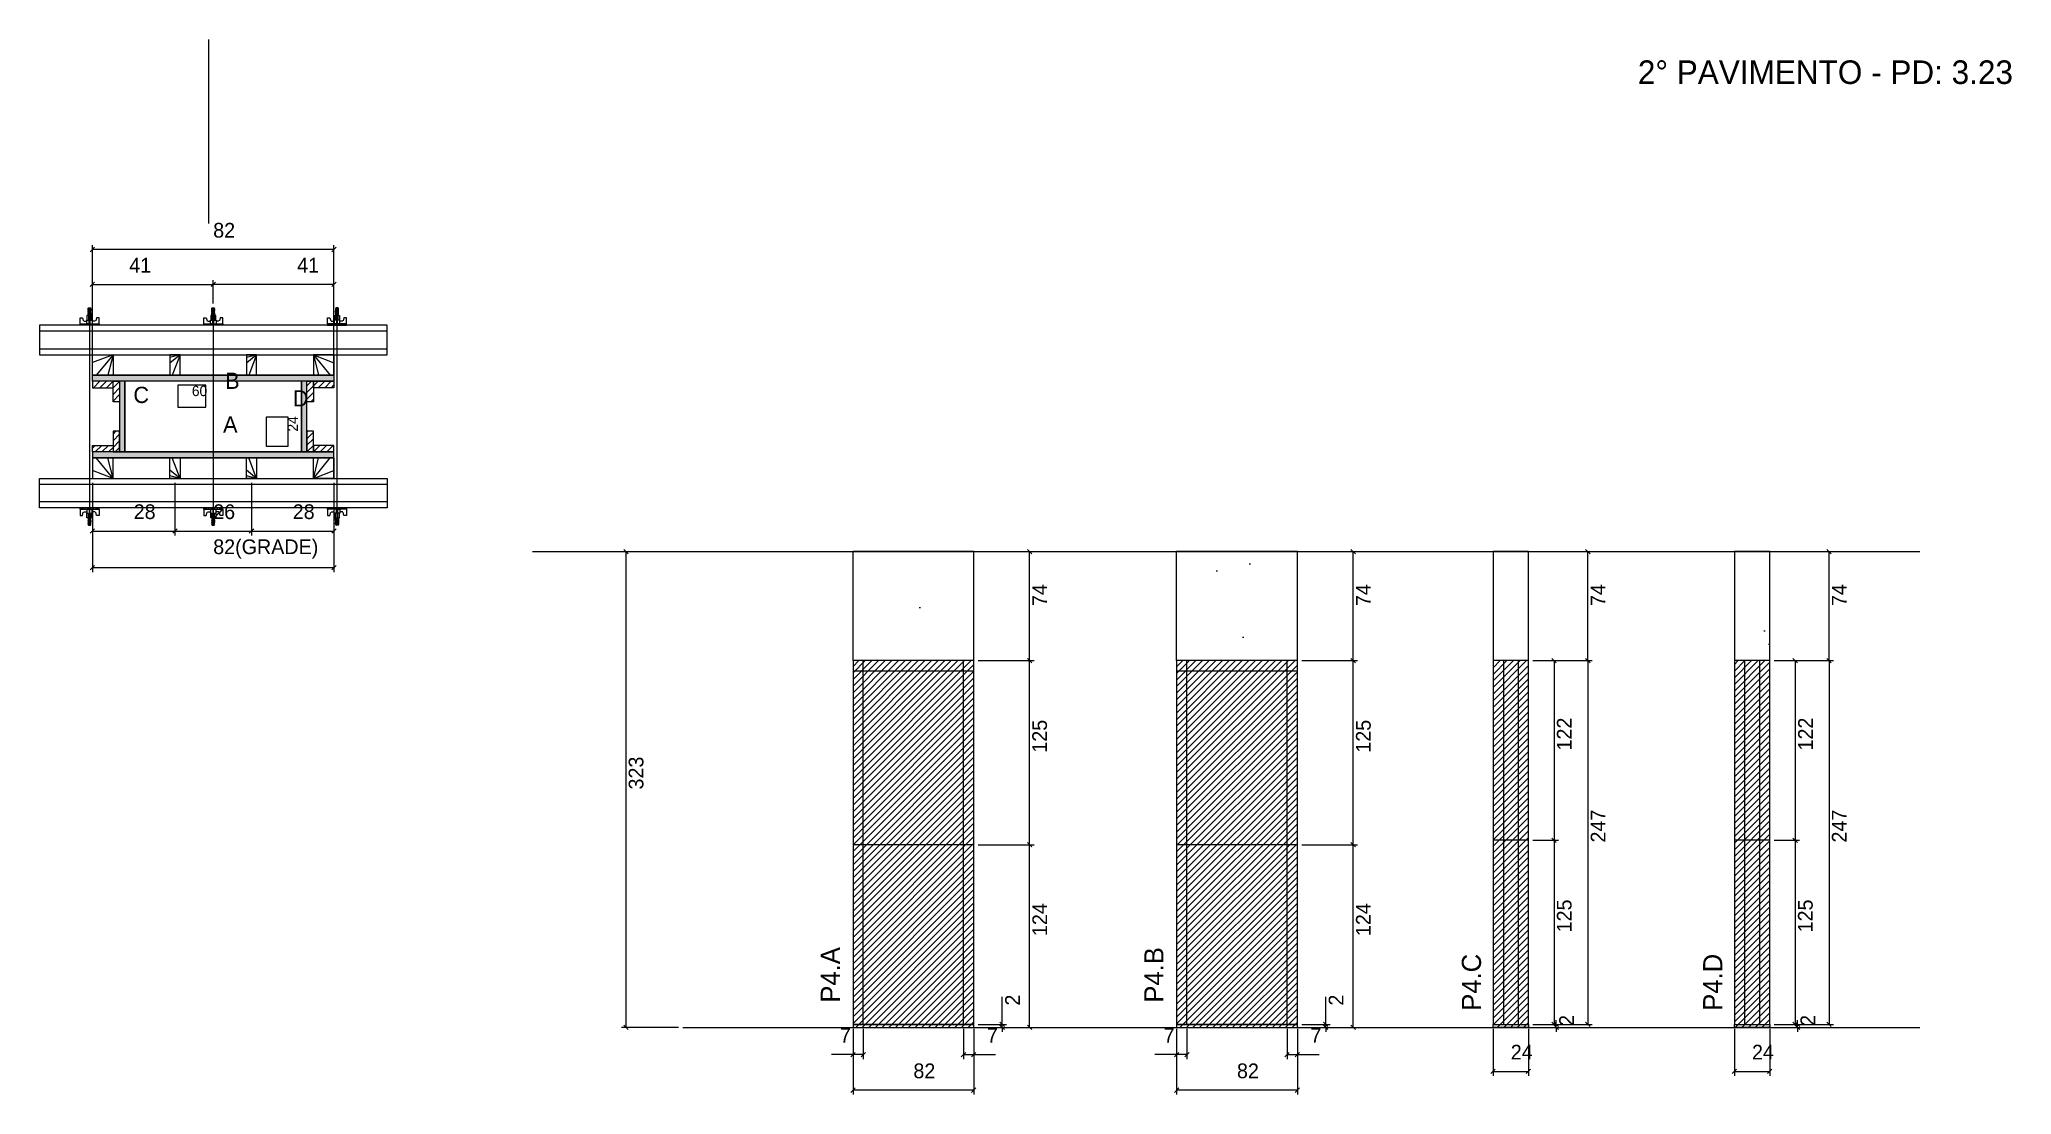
# Model space of a CAD drawing. Header units: metres. Extents: x 1940 to 3279, y 10787 to 11503.
import ezdxf

# ---------------------------------------------------------------- set-up
doc = ezdxf.new("R2010")
doc.units = ezdxf.units.M
for name, color, linetype in [('CHAPA', 7, 'Continuous'), ('COTA', 7, 'Continuous'), ('Hachura', 7, 'Continuous'), ('Madeira', 7, 'Continuous'), ('NIVEL 2° PAV.', 7, 'Continuous'), ('NOMENCLATURA', 7, 'Continuous'), ('Nível', 7, 'Continuous'), ('Painéis', 7, 'Continuous'), ('Perfil Metálico', 7, 'Continuous'), ('SARR_2.2x7', 7, 'Continuous'), ('SARRAFO', 7, 'Continuous'), ('Texto Seção', 7, 'Continuous'), ('TEXTO_GERAL', 7, 'Continuous')]:
    doc.layers.add(name, color=color, linetype=linetype)

msp = doc.modelspace()

# ---------------------------------------------------------------- hatches: boundary and pattern name
at = {"layer": 'COTA'}
h = msp.add_hatch(dxfattribs=at)
h.set_pattern_fill('AR-CONC')
h.paths.add_polyline_path([(2492.3, 11155.3), (2492.3, 11081.3), (2574.3, 11081.3), (2574.3, 11155.3), (2492.3, 11155.3)])
h = msp.add_hatch(dxfattribs=at)
h.set_pattern_fill('AR-CONC')
h.paths.add_polyline_path([(2712, 11155.3), (2712, 11081.3), (2794, 11081.3), (2794, 11155.3), (2712, 11155.3)])
h = msp.add_hatch(dxfattribs=at)
h.set_pattern_fill('AR-CONC')
h.paths.add_polyline_path([(2926.9, 11081.3), (2950.9, 11081.3), (2950.9, 11155.3), (2926.9, 11155.3), (2926.9, 11081.3)])
h = msp.add_hatch(dxfattribs=at)
h.set_pattern_fill('AR-CONC')
h.paths.add_polyline_path([(3090.7, 11081.3), (3114.7, 11081.3), (3114.7, 11155.3), (3090.7, 11155.3), (3090.7, 11081.3)])
at = {"layer": 'Hachura'}
h = msp.add_hatch(color=7, dxfattribs=at)
h.dxf.hatch_style = 1
h.paths.add_polyline_path([(1975.9, 11271), (1975.9, 11275), (2139.9, 11275), (2139.9, 11271), (1975.9, 11271)])
h = msp.add_hatch(color=7, dxfattribs=at)
h.dxf.hatch_style = 1
h.paths.add_polyline_path([(1975.9, 11271), (1975.9, 11275), (2139.9, 11275), (2139.9, 11271), (1975.9, 11271)])
h = msp.add_hatch(dxfattribs=at)
h.set_pattern_fill('ANSI31')
h.paths.add_polyline_path([(1989.9, 11271), (1989.9, 11266.6), (1975.9, 11266.6), (1975.9, 11271), (1989.9, 11271)])
h = msp.add_hatch(dxfattribs=at)
h.set_pattern_fill('ANSI31')
h.paths.add_polyline_path([(1994.3, 11271), (1989.9, 11271), (1989.9, 11257), (1994.3, 11257), (1994.3, 11271)])
h = msp.add_hatch(color=7, dxfattribs=at)
h.dxf.hatch_style = 1
h.paths.add_polyline_path([(1997.9, 11271), (1994.3, 11271), (1994.3, 11223), (1997.9, 11223), (1997.9, 11271)])
h = msp.add_hatch(color=7, dxfattribs=at)
h.dxf.hatch_style = 1
h.paths.add_polyline_path([(1997.9, 11271), (1994.3, 11271), (1994.3, 11223), (1997.9, 11223), (1997.9, 11271)])
h = msp.add_hatch(color=7, dxfattribs=at)
h.dxf.hatch_style = 1
h.paths.add_polyline_path([(2121.5, 11271), (2117.9, 11271), (2117.9, 11223), (2121.5, 11223), (2121.5, 11271)])
h = msp.add_hatch(color=7, dxfattribs=at)
h.dxf.hatch_style = 1
h.paths.add_polyline_path([(2121.5, 11271), (2117.9, 11271), (2117.9, 11223), (2121.5, 11223), (2121.5, 11271)])
h = msp.add_hatch(dxfattribs=at)
h.set_pattern_fill('ANSI31')
h.paths.add_polyline_path([(2125.9, 11271), (2121.5, 11271), (2121.5, 11257), (2125.9, 11257), (2125.9, 11271)])
h = msp.add_hatch(dxfattribs=at)
h.set_pattern_fill('ANSI31')
h.paths.add_polyline_path([(2125.9, 11271), (2125.9, 11266.6), (2139.9, 11266.6), (2139.9, 11271), (2125.9, 11271)])
h = msp.add_hatch(dxfattribs=at)
h.set_pattern_fill('ANSI31')
h.paths.add_polyline_path([(1994.3, 11223), (1989.9, 11223), (1989.9, 11237), (1994.3, 11237), (1994.3, 11223)])
h = msp.add_hatch(dxfattribs=at)
h.set_pattern_fill('ANSI31')
h.paths.add_polyline_path([(2125.9, 11223), (2121.5, 11223), (2121.5, 11237), (2125.9, 11237), (2125.9, 11223)])
h = msp.add_hatch(dxfattribs=at)
h.set_pattern_fill('ANSI31')
h.paths.add_polyline_path([(1989.9, 11223), (1989.9, 11227.4), (1975.9, 11227.4), (1975.9, 11223), (1989.9, 11223)])
h = msp.add_hatch(color=7, dxfattribs=at)
h.dxf.hatch_style = 1
h.paths.add_polyline_path([(1975.9, 11223), (1975.9, 11219), (2139.9, 11219), (2139.9, 11223), (1975.9, 11223)])
h = msp.add_hatch(color=7, dxfattribs=at)
h.dxf.hatch_style = 1
h.paths.add_polyline_path([(1975.9, 11223), (1975.9, 11219), (2139.9, 11219), (2139.9, 11223), (1975.9, 11223)])
h = msp.add_hatch(dxfattribs=at)
h.set_pattern_fill('ANSI31')
h.paths.add_polyline_path([(2125.9, 11223), (2125.9, 11227.4), (2139.9, 11227.4), (2139.9, 11223), (2125.9, 11223)])
h = msp.add_hatch(dxfattribs=at)
h.set_pattern_fill('ANSI31')
h.paths.add_polyline_path([(2574.3, 10832.3), (2574.3, 11081.3), (2492.3, 11081.3), (2492.3, 10832.3), (2574.3, 10832.3)])
h = msp.add_hatch(dxfattribs=at)
h.set_pattern_fill('ANSI31')
h.paths.add_polyline_path([(2794, 10832.3), (2794, 11081.3), (2712, 11081.3), (2712, 10832.3), (2794, 10832.3)])
h = msp.add_hatch(dxfattribs=at)
h.set_pattern_fill('ANSI31')
h.paths.add_polyline_path([(2950.9, 10832.3), (2950.9, 11081.3), (2926.9, 11081.3), (2926.9, 10832.3), (2950.9, 10832.3)])
h = msp.add_hatch(dxfattribs=at)
h.set_pattern_fill('ANSI31')
h.paths.add_polyline_path([(3114.7, 10832.3), (3114.7, 11081.3), (3090.7, 11081.3), (3090.7, 10832.3), (3114.7, 10832.3)])

# ---------------------------------------------------------------- linework, layer by layer
at = {"layer": 'CHAPA', "color": 1, "lineweight": 25}
for points in [[(1975.9, 11271), (1975.9, 11275), (2139.9, 11275), (2139.9, 11271)], [(1975.9, 11271), (1975.9, 11275), (2139.9, 11275), (2139.9, 11271)], [(1997.9, 11271), (1994.3, 11271), (1994.3, 11223), (1997.9, 11223)], [(1997.9, 11271), (1994.3, 11271), (1994.3, 11223), (1997.9, 11223)], [(2121.5, 11271), (2117.9, 11271), (2117.9, 11223), (2121.5, 11223)], [(2121.5, 11271), (2117.9, 11271), (2117.9, 11223), (2121.5, 11223)], [(1975.9, 11223), (1975.9, 11219), (2139.9, 11219), (2139.9, 11223)], [(1975.9, 11223), (1975.9, 11219), (2139.9, 11219), (2139.9, 11223)]]:
    msp.add_lwpolyline(points, close=True, dxfattribs=at)
at = {"layer": 'COTA', "color": 0, "lineweight": 25}
for p, q in [((1977.4, 11361.9), (1974.4, 11358.9)), ((2138.4, 11358.9), (2141.4, 11361.9)), ((1977.4, 11338.2), (1974.4, 11335.2)), ((2059.4, 11338.2), (2056.4, 11335.2)), ((2056.4, 11335.2), (2059.4, 11338.2)), ((2138.4, 11335.2), (2141.4, 11338.2)), ((1977.4, 11170.8), (1974.4, 11167.8)), ((2030.4, 11167.8), (2033.4, 11170.8)), ((2033.4, 11170.8), (2030.4, 11167.8)), ((2082.4, 11167.8), (2085.4, 11170.8)), ((2085.4, 11170.8), (2082.4, 11167.8)), ((2138.4, 11167.8), (2141.4, 11170.8)), ((2613.7, 11153.8), (2610.7, 11156.8)), ((2833.4, 11153.8), (2830.4, 11156.8)), ((2992.7, 11153.8), (2989.7, 11156.8)), ((3156.5, 11153.8), (3153.5, 11156.8)), ((1977.4, 11145.9), (1974.4, 11142.9)), ((2138.4, 11142.9), (2141.4, 11145.9)), ((2613.7, 11079.8), (2610.7, 11082.8)), ((2610.7, 11082.8), (2613.7, 11079.8)), ((2833.4, 11079.8), (2830.4, 11082.8)), ((2830.4, 11082.8), (2833.4, 11079.8)), ((2969.8, 11079.8), (2966.8, 11082.8)), ((2989.7, 11082.8), (2992.7, 11079.8)), ((2992.7, 11079.8), (2989.7, 11082.8)), ((3133.5, 11079.8), (3130.5, 11082.8)), ((3153.5, 11082.8), (3156.5, 11079.8)), ((3156.5, 11079.8), (3153.5, 11082.8)), ((2610.7, 10957.8), (2613.7, 10954.8)), ((2613.7, 10954.8), (2610.7, 10957.8)), ((2830.4, 10957.8), (2833.4, 10954.8)), ((2833.4, 10954.8), (2830.4, 10957.8)), ((2966.8, 10960.8), (2969.8, 10957.8)), ((2969.8, 10957.8), (2966.8, 10960.8)), ((3130.5, 10960.8), (3133.5, 10957.8)), ((3133.5, 10957.8), (3130.5, 10960.8)), ((2592.1, 10835.8), (2595.1, 10832.8)), ((2595.1, 10830.8), (2592.1, 10833.8)), ((2610.7, 10833.8), (2613.7, 10830.8)), ((2811.8, 10835.8), (2814.8, 10832.8)), ((2814.8, 10830.8), (2811.8, 10833.8)), ((2830.4, 10833.8), (2833.4, 10830.8)), ((2966.8, 10835.8), (2969.8, 10832.8)), ((2968.3, 10835.8), (2971.3, 10832.8)), ((2971.3, 10830.8), (2968.3, 10833.8)), ((2989.7, 10835.8), (2992.7, 10832.8)), ((3130.5, 10835.8), (3133.5, 10832.8)), ((3132.1, 10835.8), (3135.1, 10832.8)), ((3135.1, 10830.8), (3132.1, 10833.8)), ((3153.5, 10835.8), (3156.5, 10832.8)), ((2493.8, 10815.3), (2490.8, 10812.3)), ((2497.8, 10812.3), (2500.8, 10815.3)), ((2568.8, 10815.3), (2565.8, 10812.3)), ((2572.8, 10812.3), (2575.8, 10815.3)), ((2713.5, 10815.3), (2710.5, 10812.3)), ((2717.5, 10812.3), (2720.5, 10815.3)), ((2788.5, 10815.3), (2785.5, 10812.3)), ((2792.5, 10812.3), (2795.5, 10815.3)), ((2928.4, 10803.9), (2925.4, 10800.9)), ((2949.4, 10800.9), (2952.4, 10803.9)), ((3092.2, 10803.9), (3089.2, 10800.9)), ((3113.2, 10800.9), (3116.2, 10803.9)), ((2493.8, 10791.2), (2490.8, 10788.2)), ((2572.8, 10788.2), (2575.8, 10791.2)), ((2713.5, 10791.2), (2710.5, 10788.2)), ((2792.5, 10788.2), (2795.5, 10791.2))]:
    msp.add_line(p, q, dxfattribs=at)
at = {"layer": 'COTA', "color": 241, "lineweight": 25}
for p, q in [((1975.9, 11278), (1975.9, 11363.4)), ((2139.9, 11360.4), (1975.9, 11360.4)), ((2139.9, 11278), (2139.9, 11363.4)), ((1975.9, 11312), (1975.9, 11339.7)), ((1975.9, 11336.7), (2057.9, 11336.7)), ((2057.9, 11323.8), (2057.9, 11339.7)), ((2057.9, 11323.8), (2057.9, 11339.7)), ((2139.9, 11336.7), (2057.9, 11336.7)), ((2139.9, 11312), (2139.9, 11339.7)), ((1975.9, 11202), (1975.9, 11141.4)), ((1975.9, 11202), (1975.9, 11166.3)), ((2031.9, 11202), (2031.9, 11166.3)), ((2031.9, 11202), (2031.9, 11166.3)), ((2083.9, 11202), (2083.9, 11166.3)), ((2083.9, 11202), (2083.9, 11166.3)), ((2139.9, 11202), (2139.9, 11141.4)), ((2139.9, 11202), (2139.9, 11166.3)), ((1975.9, 11169.3), (2031.9, 11169.3)), ((2031.9, 11169.3), (2083.9, 11169.3)), ((2083.9, 11169.3), (2139.9, 11169.3)), ((2574.3, 11155.3), (2492.3, 11155.3)), ((2492.3, 11081.3), (2492.3, 11155.3)), ((2574.3, 11081.3), (2574.3, 11155.3)), ((2794, 11155.3), (2712, 11155.3)), ((2712, 11081.3), (2712, 11155.3)), ((2794, 11081.3), (2794, 11155.3)), ((2139.9, 11144.4), (1975.9, 11144.4))]:
    msp.add_line(p, q, dxfattribs=at)
at = {"layer": 'COTA', "color": 180, "lineweight": 25}
for p, q in [((2052.9, 11268.4), (2033.9, 11268.4)), ((2033.9, 11268.4), (2033.9, 11253.4)), ((2052.9, 11253.4), (2052.9, 11268.4)), ((2033.9, 11253.4), (2052.9, 11253.4)), ((2108.9, 11246.7), (2093.9, 11246.7)), ((2093.9, 11246.7), (2093.9, 11227)), ((2108.9, 11227), (2108.9, 11246.7)), ((2093.9, 11227), (2108.9, 11227))]:
    msp.add_line(p, q, dxfattribs=at)
at = {"layer": 'COTA', "color": 4, "lineweight": 25}
for p, q in [((2577.3, 11155.3), (2615.2, 11155.3)), ((2612.2, 11081.3), (2612.2, 11155.3)), ((2797, 11155.3), (2834.9, 11155.3)), ((2831.9, 11081.3), (2831.9, 11155.3)), ((2953.9, 11155.3), (2994.2, 11155.3)), ((2991.2, 11081.3), (2991.2, 11155.3)), ((3117.7, 11155.3), (3158, 11155.3)), ((3155, 11081.3), (3155, 11155.3)), ((2577.3, 11081.3), (2615.2, 11081.3)), ((2577.3, 11081.3), (2615.2, 11081.3)), ((2612.2, 10956.3), (2612.2, 11081.3)), ((2797, 11081.3), (2834.9, 11081.3)), ((2797, 11081.3), (2834.9, 11081.3)), ((2831.9, 10956.3), (2831.9, 11081.3)), ((2953.9, 11081.3), (2994.2, 11081.3)), ((2953.9, 11081.3), (2994.2, 11081.3)), ((2953.9, 11081.3), (2971.3, 11081.3)), ((2968.3, 11081.3), (2968.3, 10959.3)), ((2991.2, 11081.3), (2991.2, 10834.3)), ((3117.7, 11081.3), (3158, 11081.3)), ((3117.7, 11081.3), (3158, 11081.3)), ((3117.7, 11081.3), (3135, 11081.3)), ((3132, 11081.3), (3132, 10959.3)), ((3155, 11081.3), (3155, 10834.3)), ((2577.3, 10956.3), (2615.2, 10956.3)), ((2577.3, 10956.3), (2615.2, 10956.3)), ((2612.2, 10832.3), (2612.2, 10956.3)), ((2797, 10956.3), (2834.9, 10956.3)), ((2797, 10956.3), (2834.9, 10956.3)), ((2831.9, 10832.3), (2831.9, 10956.3)), ((2953.9, 10959.3), (2971.3, 10959.3)), ((2953.9, 10959.3), (2971.3, 10959.3)), ((2968.3, 10959.3), (2968.3, 10834.3)), ((3117.7, 10959.3), (3135, 10959.3)), ((3117.7, 10959.3), (3135, 10959.3)), ((3132, 10959.3), (3132, 10834.3)), ((2593.6, 10834.3), (2593.6, 10853.1)), ((2813.3, 10834.3), (2813.3, 10853.1)), ((2577.3, 10834.3), (2596.6, 10834.3)), ((2593.6, 10832.3), (2593.6, 10834.3)), ((2797, 10834.3), (2816.3, 10834.3)), ((2813.3, 10832.3), (2813.3, 10834.3)), ((2953.9, 10834.3), (2972.8, 10834.3)), ((2953.9, 10834.3), (2994.2, 10834.3)), ((2953.9, 10834.3), (2971.3, 10834.3)), ((2969.8, 10834.3), (2969.8, 10837.3)), ((2969.8, 10832.3), (2969.8, 10834.3)), ((3117.7, 10834.3), (3136.6, 10834.3)), ((3117.7, 10834.3), (3158, 10834.3)), ((3117.7, 10834.3), (3135, 10834.3)), ((3133.6, 10834.3), (3133.6, 10837.3)), ((3133.6, 10832.3), (3133.6, 10834.3)), ((2492.3, 10831.3), (2492.3, 10786.7)), ((2492.3, 10829.3), (2492.3, 10810.8)), ((2499.3, 10831.3), (2499.3, 10810.8)), ((2567.3, 10831.3), (2567.3, 10810.8)), ((2574.3, 10831.3), (2574.3, 10786.7)), ((2574.3, 10829.3), (2574.3, 10810.8)), ((2577.3, 10832.3), (2596.6, 10832.3)), ((2577.3, 10832.3), (2615.2, 10832.3)), ((2593.6, 10832.3), (2593.6, 10829.3)), ((2712, 10831.3), (2712, 10786.7)), ((2712, 10829.3), (2712, 10810.8)), ((2719, 10831.3), (2719, 10810.8)), ((2787, 10831.3), (2787, 10810.8)), ((2794, 10831.3), (2794, 10786.7)), ((2794, 10829.3), (2794, 10810.8)), ((2797, 10832.3), (2816.3, 10832.3)), ((2797, 10832.3), (2834.9, 10832.3)), ((2813.3, 10832.3), (2813.3, 10829.3)), ((2926.9, 10831.3), (2926.9, 10799.4)), ((2950.9, 10831.3), (2950.9, 10799.4)), ((2953.9, 10832.3), (2972.8, 10832.3)), ((2969.8, 10832.3), (2969.8, 10829.3)), ((3090.7, 10831.3), (3090.7, 10799.4)), ((3114.7, 10831.3), (3114.7, 10799.4)), ((3117.7, 10832.3), (3136.6, 10832.3)), ((3133.6, 10832.3), (3133.6, 10829.3)), ((2492.3, 10813.8), (2477.6, 10813.8)), ((2499.3, 10813.8), (2492.3, 10813.8)), ((2567.3, 10813.8), (2574.3, 10813.8)), ((2574.3, 10813.8), (2589, 10813.8)), ((2712, 10813.8), (2697.3, 10813.8)), ((2719, 10813.8), (2712, 10813.8)), ((2787, 10813.8), (2794, 10813.8)), ((2794, 10813.8), (2808.8, 10813.8)), ((2926.9, 10802.4), (2950.9, 10802.4)), ((3090.7, 10802.4), (3114.7, 10802.4)), ((2574.3, 10789.7), (2492.3, 10789.7)), ((2794, 10789.7), (2712, 10789.7))]:
    msp.add_line(p, q, dxfattribs=at)
at = {"layer": 'COTA', "color": 241, "lineweight": 25}
for points in [[(2950.9, 11081.3), (2950.9, 11155.3), (2926.9, 11155.3), (2926.9, 11081.3)], [(3114.7, 11081.3), (3114.7, 11155.3), (3090.7, 11155.3), (3090.7, 11081.3)]]:
    msp.add_lwpolyline(points, dxfattribs=at)
at = {"layer": 'Hachura', "color": 0, "lineweight": 9}
for p, q in [((1975.6, 11315.7), (1972.2, 11315.7)), ((1972.2, 11315.7), (1972.2, 11312.5)), ((1975.6, 11315.6), (1972.2, 11315.6)), ((1972.8, 11320), (1975, 11319)), ((1974.9, 11318.7), (1972.8, 11319.8)), ((1972.8, 11318.9), (1975, 11317.8)), ((1974.9, 11317.6), (1972.8, 11318.6)), ((1972.8, 11317.7), (1975, 11316.6)), ((1974.9, 11316.4), (1972.8, 11317.5)), ((1974, 11315.7), (1972.8, 11316.3)), ((1972.9, 11320.5), (1973.2, 11320.8)), ((1972.9, 11320.1), (1972.9, 11320.5)), ((1974.8, 11320.5), (1972.9, 11320.5)), ((1972.9, 11320.1), (1974.8, 11319.2)), ((1972.9, 11320.1), (1974.8, 11319.2)), ((1972.9, 11319), (1972.9, 11319.6)), ((1974.8, 11318.6), (1972.9, 11319.6)), ((1972.9, 11319), (1974.8, 11318)), ((1972.9, 11317.8), (1972.9, 11318.5)), ((1974.8, 11317.5), (1972.9, 11318.5)), ((1972.9, 11318.2), (1972.9, 11318.5)), ((1972.9, 11317.8), (1974.8, 11316.8)), ((1972.9, 11316.6), (1972.9, 11317.3)), ((1974.8, 11316.3), (1972.9, 11317.3)), ((1972.9, 11316.6), (1974.8, 11315.7)), ((1973.8, 11315.7), (1972.9, 11316.1)), ((1972.9, 11315.7), (1972.9, 11316.1)), ((1973.2, 11320.8), (1974.5, 11320.8)), ((1973.3, 11315.7), (1973.3, 11312.5)), ((1974.8, 11319.8), (1973.5, 11320.5)), ((1974.9, 11319.9), (1973.8, 11320.5)), ((1974.3, 11320.5), (1975, 11320.1)), ((1974.8, 11320.5), (1974.5, 11320.8)), ((1974.6, 11320.5), (1974.8, 11320.3)), ((1974.8, 11319.8), (1974.8, 11319.2)), ((1974.8, 11318), (1974.8, 11318.6)), ((1974.8, 11317.3), (1974.8, 11317.5)), ((1974.8, 11317.3), (1974.8, 11316.8)), ((1974.8, 11316.3), (1974.8, 11315.7)), ((1974.8, 11315.7), (1974.8, 11312.5)), ((1975.6, 11312.5), (1975.6, 11315.7)), ((2059.6, 11315.7), (2056.2, 11315.7)), ((2056.2, 11315.7), (2056.2, 11312.5)), ((2059.6, 11315.6), (2056.2, 11315.6)), ((2056.8, 11320), (2059, 11319)), ((2058.9, 11318.7), (2056.8, 11319.8)), ((2056.8, 11318.9), (2059, 11317.8)), ((2058.9, 11317.6), (2056.8, 11318.6)), ((2056.8, 11317.7), (2059, 11316.6)), ((2058.9, 11316.4), (2056.8, 11317.5)), ((2058, 11315.7), (2056.8, 11316.3)), ((2056.9, 11320.5), (2057.2, 11320.8)), ((2056.9, 11320.1), (2056.9, 11320.5)), ((2058.8, 11320.5), (2056.9, 11320.5)), ((2056.9, 11320.1), (2058.8, 11319.2)), ((2056.9, 11320.1), (2058.8, 11319.2)), ((2056.9, 11319), (2056.9, 11319.6)), ((2058.8, 11318.6), (2056.9, 11319.6)), ((2056.9, 11319), (2058.8, 11318)), ((2056.9, 11317.8), (2056.9, 11318.5)), ((2058.8, 11317.5), (2056.9, 11318.5)), ((2056.9, 11318.2), (2056.9, 11318.5)), ((2056.9, 11317.8), (2058.8, 11316.8)), ((2056.9, 11316.6), (2056.9, 11317.3)), ((2058.8, 11316.3), (2056.9, 11317.3)), ((2056.9, 11316.6), (2058.8, 11315.7)), ((2057.8, 11315.7), (2056.9, 11316.1)), ((2056.9, 11315.7), (2056.9, 11316.1)), ((2057.2, 11320.8), (2058.5, 11320.8)), ((2057.3, 11315.7), (2057.3, 11312.5)), ((2058.8, 11319.8), (2057.5, 11320.5)), ((2058.9, 11319.9), (2057.8, 11320.5)), ((2058.3, 11320.5), (2059, 11320.1)), ((2058.8, 11320.5), (2058.5, 11320.8)), ((2058.6, 11320.5), (2058.8, 11320.3)), ((2058.8, 11319.8), (2058.8, 11319.2)), ((2058.8, 11318), (2058.8, 11318.6)), ((2058.8, 11317.3), (2058.8, 11317.5)), ((2058.8, 11317.3), (2058.8, 11316.8)), ((2058.8, 11316.3), (2058.8, 11315.7)), ((2058.8, 11315.7), (2058.8, 11312.5)), ((2059.6, 11312.5), (2059.6, 11315.7)), ((2140.2, 11315.7), (2143.6, 11315.7)), ((2140.2, 11312.5), (2140.2, 11315.7)), ((2140.2, 11315.6), (2143.6, 11315.6)), ((2141.5, 11320.5), (2140.9, 11320.1)), ((2140.9, 11319.9), (2142, 11320.5)), ((2143, 11320), (2140.9, 11319)), ((2140.9, 11318.7), (2143.1, 11319.8)), ((2143, 11318.9), (2140.9, 11317.8)), ((2140.9, 11317.6), (2143.1, 11318.6)), ((2143, 11317.7), (2140.9, 11316.6)), ((2140.9, 11316.4), (2143.1, 11317.5)), ((2141, 11320.5), (2141.3, 11320.8)), ((2141.3, 11320.5), (2141, 11320.3)), ((2141, 11319.8), (2142.3, 11320.5)), ((2141, 11320.5), (2143, 11320.5)), ((2143, 11320.1), (2141, 11319.2)), ((2143, 11320.1), (2141, 11319.2)), ((2141, 11319.8), (2141, 11319.2)), ((2141, 11318.6), (2143, 11319.6)), ((2143, 11319), (2141, 11318)), ((2141, 11318), (2141, 11318.6)), ((2141, 11317.5), (2143, 11318.5)), ((2143, 11317.8), (2141, 11316.8)), ((2141, 11317.3), (2141, 11317.5)), ((2141, 11317.3), (2141, 11316.8)), ((2141, 11316.3), (2143, 11317.3)), ((2143, 11316.6), (2141, 11315.7)), ((2141, 11316.3), (2141, 11315.7)), ((2141, 11315.7), (2141, 11312.5)), ((2142.6, 11320.8), (2141.3, 11320.8)), ((2141.8, 11315.7), (2143.1, 11316.3)), ((2142, 11315.7), (2143, 11316.1)), ((2143, 11320.5), (2142.6, 11320.8)), ((2142.6, 11315.7), (2142.6, 11312.5)), ((2143, 11320.1), (2143, 11320.5)), ((2143, 11319), (2143, 11319.6)), ((2143, 11317.8), (2143, 11318.5)), ((2143, 11318.2), (2143, 11318.5)), ((2143, 11316.6), (2143, 11317.3)), ((2143, 11315.7), (2143, 11316.1)), ((2143.6, 11315.7), (2143.6, 11312.5)), ((1967.5, 11309), (1967.5, 11314.1)), ((1967.5, 11314.1), (1969.1, 11314.1)), ((1967.5, 11309.9), (1980.4, 11309.9)), ((1967.5, 11309.9), (1972.6, 11309.9)), ((1980.4, 11309), (1967.5, 11309)), ((1967.6, 11309.9), (1967.6, 11309)), ((1967.8, 11309.9), (1967.8, 11309)), ((1968.2, 11309.9), (1968.2, 11309)), ((1968.6, 11309.9), (1968.6, 11309)), ((1969.1, 11314.1), (1969.7, 11311.9)), ((1969.5, 11309.9), (1969.5, 11309)), ((1970, 11311.7), (1972, 11311.7)), ((1970.9, 11309.9), (1970.9, 11309)), ((1979.4, 11309), (1971.6, 11309)), ((1972, 11312.5), (1975.8, 11312.5)), ((1972, 11309.9), (1972, 11312.5)), ((1973.9, 11309.9), (1972, 11309.9)), ((1972.6, 11309.9), (1973.3, 11309.9)), ((1973, 11309.6), (1973, 11309.8)), ((1973, 11309.1), (1973, 11309.6)), ((1973.6, 11309.9), (1973.6, 11311.9)), ((1973.9, 11309.9), (1973.9, 11309)), ((1974.1, 11311.9), (1974.1, 11309.9)), ((1974.9, 11309.8), (1974.9, 11309.3)), ((1975.8, 11312.5), (1975.6, 11312.5)), ((1975.8, 11312.5), (1975.6, 11312.5)), ((1975.8, 11312.5), (1975.8, 11309.9)), ((1977.8, 11311.7), (1975.8, 11311.7)), ((1976.9, 11309.9), (1976.9, 11309)), ((1978.7, 11314.1), (1978.1, 11311.9)), ((1978.4, 11309.9), (1978.4, 11309)), ((1980.4, 11314.1), (1978.7, 11314.1)), ((1979.2, 11309.9), (1979.2, 11309)), ((1979.7, 11309.9), (1979.7, 11309)), ((1980, 11309.9), (1980, 11309)), ((1980.2, 11309.9), (1980.2, 11309)), ((1980.4, 11309.9), (1980.4, 11314.1)), ((1980.4, 11309.9), (1980.4, 11309)), ((2051.5, 11309), (2051.5, 11314.1)), ((2051.5, 11314.1), (2053.1, 11314.1)), ((2051.5, 11309.9), (2064.4, 11309.9)), ((2051.5, 11309.9), (2056.6, 11309.9)), ((2064.4, 11309), (2051.5, 11309)), ((2051.6, 11309.9), (2051.6, 11309)), ((2051.8, 11309.9), (2051.8, 11309)), ((2052.2, 11309.9), (2052.2, 11309)), ((2052.6, 11309.9), (2052.6, 11309)), ((2053.1, 11314.1), (2053.7, 11311.9)), ((2053.5, 11309.9), (2053.5, 11309)), ((2054, 11311.7), (2056, 11311.7)), ((2054.9, 11309.9), (2054.9, 11309)), ((2063.4, 11309), (2055.6, 11309)), ((2056, 11312.5), (2059.8, 11312.5)), ((2056, 11309.9), (2056, 11312.5)), ((2057.9, 11309.9), (2056, 11309.9)), ((2056.6, 11309.9), (2057.3, 11309.9)), ((2057, 11309.6), (2057, 11309.8)), ((2057, 11309.1), (2057, 11309.6)), ((2057.6, 11309.9), (2057.6, 11311.9)), ((2057.9, 11309.9), (2057.9, 11309)), ((2058.1, 11311.9), (2058.1, 11309.9)), ((2058.9, 11309.8), (2058.9, 11309.3)), ((2059.8, 11312.5), (2059.6, 11312.5)), ((2059.8, 11312.5), (2059.6, 11312.5)), ((2059.8, 11312.5), (2059.8, 11309.9)), ((2061.8, 11311.7), (2059.8, 11311.7)), ((2060.9, 11309.9), (2060.9, 11309)), ((2062.7, 11314.1), (2062.1, 11311.9)), ((2062.4, 11309.9), (2062.4, 11309)), ((2064.4, 11314.1), (2062.7, 11314.1)), ((2063.2, 11309.9), (2063.2, 11309)), ((2063.7, 11309.9), (2063.7, 11309)), ((2064, 11309.9), (2064, 11309)), ((2064.2, 11309.9), (2064.2, 11309)), ((2064.4, 11309.9), (2064.4, 11314.1)), ((2064.4, 11309.9), (2064.4, 11309)), ((2135.5, 11309.9), (2135.5, 11314.1)), ((2135.5, 11314.1), (2137.1, 11314.1)), ((2148.4, 11309.9), (2135.5, 11309.9)), ((2135.5, 11309.9), (2135.5, 11309)), ((2135.5, 11309), (2148.4, 11309)), ((2135.6, 11309.9), (2135.6, 11309)), ((2135.8, 11309.9), (2135.8, 11309)), ((2136.2, 11309.9), (2136.2, 11309)), ((2136.4, 11309), (2144.2, 11309)), ((2136.6, 11309.9), (2136.6, 11309)), ((2137.1, 11314.1), (2137.7, 11311.9)), ((2137.5, 11309.9), (2137.5, 11309)), ((2138, 11311.7), (2140, 11311.7)), ((2138.9, 11309.9), (2138.9, 11309)), ((2143.9, 11312.5), (2140, 11312.5)), ((2140, 11312.5), (2140, 11309.9)), ((2140, 11312.5), (2140.2, 11312.5)), ((2140, 11312.5), (2140.2, 11312.5)), ((2140.9, 11309.8), (2140.9, 11309.3)), ((2141.7, 11311.9), (2141.7, 11309.9)), ((2141.9, 11309.9), (2143.9, 11309.9)), ((2141.9, 11309.9), (2141.9, 11309)), ((2142.2, 11309.9), (2142.2, 11311.9)), ((2143.2, 11309.9), (2142.6, 11309.9)), ((2142.9, 11309.6), (2142.9, 11309.8)), ((2142.9, 11309.1), (2142.9, 11309.6)), ((2148.4, 11309.9), (2143.2, 11309.9)), ((2143.9, 11309.9), (2143.9, 11312.5)), ((2145.8, 11311.7), (2143.9, 11311.7)), ((2145, 11309.9), (2145, 11309)), ((2146.7, 11314.1), (2146.1, 11311.9)), ((2146.4, 11309.9), (2146.4, 11309)), ((2148.4, 11314.1), (2146.7, 11314.1)), ((2147.2, 11309.9), (2147.2, 11309)), ((2147.7, 11309.9), (2147.7, 11309)), ((2148, 11309.9), (2148, 11309)), ((2148.2, 11309.9), (2148.2, 11309)), ((2148.4, 11309), (2148.4, 11314.1)), ((1980.4, 11185), (1967.5, 11185)), ((1967.5, 11185), (1967.5, 11179.8)), ((1967.5, 11184.1), (1980.4, 11184.1)), ((1967.5, 11184.1), (1972.6, 11184.1)), ((1967.6, 11184.1), (1967.6, 11185)), ((1967.8, 11184.1), (1967.8, 11185)), ((1968.2, 11184.1), (1968.2, 11185)), ((1968.6, 11184.1), (1968.6, 11185)), ((1969.1, 11179.8), (1969.7, 11182)), ((1969.5, 11184.1), (1969.5, 11185)), ((1970, 11182.3), (1972, 11182.3)), ((1970.9, 11184.1), (1970.9, 11185)), ((1979.4, 11185), (1971.6, 11185)), ((1973.9, 11184.1), (1972, 11184.1)), ((1972, 11184.1), (1972, 11181.5)), ((1972, 11181.5), (1975.8, 11181.5)), ((1972.2, 11178.3), (1972.2, 11181.5)), ((1972.6, 11184.1), (1973.3, 11184.1)), ((1973, 11184.8), (1973, 11184.4)), ((1973, 11184.4), (1973, 11184.2)), ((1973.3, 11178.3), (1973.3, 11181.5)), ((1973.6, 11184.1), (1973.6, 11182.1)), ((1973.9, 11184.1), (1973.9, 11185)), ((1974.1, 11182.1), (1974.1, 11184.1)), ((1974.8, 11178.3), (1974.8, 11181.5)), ((1974.9, 11184.2), (1974.9, 11184.6)), ((1975.6, 11181.5), (1975.6, 11178.3)), ((1975.8, 11181.5), (1975.6, 11181.5)), ((1975.8, 11181.5), (1975.6, 11181.5)), ((1977.8, 11182.3), (1975.8, 11182.3)), ((1975.8, 11181.5), (1975.8, 11184.1)), ((1976.9, 11184.1), (1976.9, 11185)), ((1978.7, 11179.8), (1978.1, 11182)), ((1978.4, 11184.1), (1978.4, 11185)), ((1979.2, 11184.1), (1979.2, 11185)), ((1979.7, 11184.1), (1979.7, 11185)), ((1980, 11184.1), (1980, 11185)), ((1980.2, 11184.1), (1980.2, 11185)), ((1980.4, 11184.1), (1980.4, 11185)), ((1980.4, 11184.1), (1980.4, 11179.8)), ((2064.4, 11185), (2051.5, 11185)), ((2051.5, 11185), (2051.5, 11179.8)), ((2051.5, 11184.1), (2064.4, 11184.1)), ((2051.5, 11184.1), (2056.6, 11184.1)), ((2051.6, 11184.1), (2051.6, 11185)), ((2051.8, 11184.1), (2051.8, 11185)), ((2052.2, 11184.1), (2052.2, 11185)), ((2052.6, 11184.1), (2052.6, 11185)), ((2053.1, 11179.8), (2053.7, 11182)), ((2053.5, 11184.1), (2053.5, 11185)), ((2054, 11182.3), (2056, 11182.3)), ((2054.9, 11184.1), (2054.9, 11185)), ((2063.4, 11185), (2055.6, 11185)), ((2057.9, 11184.1), (2056, 11184.1)), ((2056, 11184.1), (2056, 11181.5)), ((2056, 11181.5), (2059.8, 11181.5)), ((2056.2, 11178.3), (2056.2, 11181.5)), ((2056.6, 11184.1), (2057.3, 11184.1)), ((2057, 11184.8), (2057, 11184.4)), ((2057, 11184.4), (2057, 11184.2)), ((2057.3, 11178.3), (2057.3, 11181.5)), ((2057.6, 11184.1), (2057.6, 11182.1)), ((2057.9, 11184.1), (2057.9, 11185)), ((2058.1, 11182.1), (2058.1, 11184.1)), ((2058.8, 11178.3), (2058.8, 11181.5)), ((2058.9, 11184.2), (2058.9, 11184.6)), ((2059.6, 11181.5), (2059.6, 11178.3)), ((2059.8, 11181.5), (2059.6, 11181.5)), ((2059.8, 11181.5), (2059.6, 11181.5)), ((2061.8, 11182.3), (2059.8, 11182.3)), ((2059.8, 11181.5), (2059.8, 11184.1)), ((2060.9, 11184.1), (2060.9, 11185)), ((2062.7, 11179.8), (2062.1, 11182)), ((2062.4, 11184.1), (2062.4, 11185)), ((2063.2, 11184.1), (2063.2, 11185)), ((2063.7, 11184.1), (2063.7, 11185)), ((2064, 11184.1), (2064, 11185)), ((2064.2, 11184.1), (2064.2, 11185)), ((2064.4, 11184.1), (2064.4, 11185)), ((2064.4, 11184.1), (2064.4, 11179.8)), ((2135.5, 11185), (2148.4, 11185)), ((2135.5, 11184.1), (2135.5, 11185)), ((2148.4, 11184.1), (2135.5, 11184.1)), ((2135.5, 11184.1), (2135.5, 11179.8)), ((2135.6, 11184.1), (2135.6, 11185)), ((2135.8, 11184.1), (2135.8, 11185)), ((2136.2, 11184.1), (2136.2, 11185)), ((2136.4, 11185), (2144.2, 11185)), ((2136.6, 11184.1), (2136.6, 11185)), ((2137.1, 11179.8), (2137.7, 11182)), ((2137.5, 11184.1), (2137.5, 11185)), ((2138, 11182.3), (2140, 11182.3)), ((2138.9, 11184.1), (2138.9, 11185)), ((2140, 11181.5), (2140, 11184.1)), ((2143.9, 11181.5), (2140, 11181.5)), ((2140, 11181.5), (2140.2, 11181.5)), ((2140, 11181.5), (2140.2, 11181.5)), ((2140.2, 11181.5), (2140.2, 11178.3)), ((2140.9, 11184.2), (2140.9, 11184.6)), ((2141, 11178.3), (2141, 11181.5)), ((2141.7, 11182.1), (2141.7, 11184.1)), ((2141.9, 11184.1), (2141.9, 11185)), ((2141.9, 11184.1), (2143.9, 11184.1)), ((2142.2, 11184.1), (2142.2, 11182.1)), ((2143.2, 11184.1), (2142.6, 11184.1)), ((2142.6, 11178.3), (2142.6, 11181.5)), ((2142.9, 11184.8), (2142.9, 11184.4)), ((2142.9, 11184.4), (2142.9, 11184.2)), ((2148.4, 11184.1), (2143.2, 11184.1)), ((2143.6, 11178.3), (2143.6, 11181.5)), ((2143.9, 11184.1), (2143.9, 11181.5)), ((2145.8, 11182.3), (2143.9, 11182.3)), ((2145, 11184.1), (2145, 11185)), ((2146.7, 11179.8), (2146.1, 11182)), ((2146.4, 11184.1), (2146.4, 11185)), ((2147.2, 11184.1), (2147.2, 11185)), ((2147.7, 11184.1), (2147.7, 11185)), ((2148, 11184.1), (2148, 11185)), ((2148.2, 11184.1), (2148.2, 11185)), ((2148.4, 11185), (2148.4, 11179.8)), ((1967.5, 11179.8), (1969.1, 11179.8)), ((1975.6, 11178.3), (1972.2, 11178.3)), ((1975.6, 11178.3), (1972.2, 11178.3)), ((1974, 11178.3), (1972.8, 11177.6)), ((1974.9, 11177.5), (1972.8, 11176.5)), ((1972.8, 11176.2), (1975, 11177.3)), ((1974.9, 11176.4), (1972.8, 11175.3)), ((1972.8, 11175.1), (1975, 11176.2)), ((1974.9, 11175.2), (1972.8, 11174.2)), ((1972.8, 11173.9), (1975, 11175)), ((1972.9, 11177.3), (1974.8, 11178.3)), ((1973.8, 11178.3), (1972.9, 11177.8)), ((1972.9, 11178.3), (1972.9, 11177.8)), ((1974.8, 11177.6), (1972.9, 11176.7)), ((1972.9, 11177.3), (1972.9, 11176.7)), ((1972.9, 11176.1), (1974.8, 11177.1)), ((1974.8, 11176.5), (1972.9, 11175.5)), ((1972.9, 11176.1), (1972.9, 11175.5)), ((1972.9, 11175), (1974.8, 11175.9)), ((1972.9, 11175.7), (1972.9, 11175.5)), ((1974.8, 11175.3), (1972.9, 11174.3)), ((1972.9, 11175), (1972.9, 11174.3)), ((1972.9, 11173.8), (1974.8, 11174.8)), ((1972.9, 11173.8), (1974.8, 11174.8)), ((1972.9, 11173.8), (1972.9, 11173.5)), ((1972.9, 11173.5), (1973.2, 11173.2)), ((1974.8, 11173.5), (1972.9, 11173.5)), ((1973.2, 11173.2), (1974.5, 11173.2)), ((1974.8, 11174.1), (1973.5, 11173.5)), ((1974.9, 11174.1), (1973.8, 11173.5)), ((1974.3, 11173.5), (1975, 11173.8)), ((1974.8, 11173.5), (1974.5, 11173.2)), ((1974.6, 11173.5), (1974.8, 11173.6)), ((1974.8, 11177.6), (1974.8, 11178.3)), ((1974.8, 11176.7), (1974.8, 11177.1)), ((1974.8, 11176.7), (1974.8, 11176.5)), ((1974.8, 11175.9), (1974.8, 11175.3)), ((1974.8, 11174.1), (1974.8, 11174.8)), ((1980.4, 11179.8), (1978.7, 11179.8)), ((2051.5, 11179.8), (2053.1, 11179.8)), ((2059.6, 11178.3), (2056.2, 11178.3)), ((2059.6, 11178.3), (2056.2, 11178.3)), ((2058, 11178.3), (2056.8, 11177.6)), ((2058.9, 11177.5), (2056.8, 11176.5)), ((2056.8, 11176.2), (2059, 11177.3)), ((2058.9, 11176.4), (2056.8, 11175.3)), ((2056.8, 11175.1), (2059, 11176.2)), ((2058.9, 11175.2), (2056.8, 11174.2)), ((2056.8, 11173.9), (2059, 11175)), ((2056.9, 11177.3), (2058.8, 11178.3)), ((2057.8, 11178.3), (2056.9, 11177.8)), ((2056.9, 11178.3), (2056.9, 11177.8)), ((2058.8, 11177.6), (2056.9, 11176.7)), ((2056.9, 11177.3), (2056.9, 11176.7)), ((2056.9, 11176.1), (2058.8, 11177.1)), ((2058.8, 11176.5), (2056.9, 11175.5)), ((2056.9, 11176.1), (2056.9, 11175.5)), ((2056.9, 11175), (2058.8, 11175.9)), ((2056.9, 11175.7), (2056.9, 11175.5)), ((2058.8, 11175.3), (2056.9, 11174.3)), ((2056.9, 11175), (2056.9, 11174.3)), ((2056.9, 11173.8), (2058.8, 11174.8)), ((2056.9, 11173.8), (2058.8, 11174.8)), ((2056.9, 11173.8), (2056.9, 11173.5)), ((2056.9, 11173.5), (2057.2, 11173.2)), ((2058.8, 11173.5), (2056.9, 11173.5)), ((2057.2, 11173.2), (2058.5, 11173.2)), ((2058.8, 11174.1), (2057.5, 11173.5)), ((2058.9, 11174.1), (2057.8, 11173.5)), ((2058.3, 11173.5), (2059, 11173.8)), ((2058.8, 11173.5), (2058.5, 11173.2)), ((2058.6, 11173.5), (2058.8, 11173.6)), ((2058.8, 11177.6), (2058.8, 11178.3)), ((2058.8, 11176.7), (2058.8, 11177.1)), ((2058.8, 11176.7), (2058.8, 11176.5)), ((2058.8, 11175.9), (2058.8, 11175.3)), ((2058.8, 11174.1), (2058.8, 11174.8)), ((2064.4, 11179.8), (2062.7, 11179.8)), ((2135.5, 11179.8), (2137.1, 11179.8)), ((2140.2, 11178.3), (2143.6, 11178.3)), ((2140.2, 11178.3), (2143.6, 11178.3)), ((2140.9, 11177.5), (2143.1, 11176.5)), ((2143, 11176.2), (2140.9, 11177.3)), ((2140.9, 11176.4), (2143.1, 11175.3)), ((2143, 11175.1), (2140.9, 11176.2)), ((2140.9, 11175.2), (2143.1, 11174.2)), ((2143, 11173.9), (2140.9, 11175)), ((2140.9, 11174.1), (2142, 11173.5)), ((2141.5, 11173.5), (2140.9, 11173.8)), ((2141, 11177.6), (2141, 11178.3)), ((2143, 11177.3), (2141, 11178.3)), ((2141, 11177.6), (2143, 11176.7)), ((2141, 11176.7), (2141, 11177.1)), ((2143, 11176.1), (2141, 11177.1)), ((2141, 11176.7), (2141, 11176.5)), ((2141, 11176.5), (2143, 11175.5)), ((2141, 11175.9), (2141, 11175.3)), ((2143, 11175), (2141, 11175.9)), ((2141, 11175.3), (2143, 11174.3)), ((2143, 11173.8), (2141, 11174.8)), ((2141, 11174.1), (2141, 11174.8)), ((2143, 11173.8), (2141, 11174.8)), ((2141, 11174.1), (2142.3, 11173.5)), ((2141.3, 11173.5), (2141, 11173.6)), ((2141, 11173.5), (2141.3, 11173.2)), ((2141, 11173.5), (2143, 11173.5)), ((2142.6, 11173.2), (2141.3, 11173.2)), ((2141.8, 11178.3), (2143.1, 11177.6)), ((2142, 11178.3), (2143, 11177.8)), ((2143, 11173.5), (2142.6, 11173.2)), ((2143, 11178.3), (2143, 11177.8)), ((2143, 11177.3), (2143, 11176.7)), ((2143, 11176.1), (2143, 11175.5)), ((2143, 11175.7), (2143, 11175.5)), ((2143, 11175), (2143, 11174.3)), ((2143, 11173.8), (2143, 11173.5)), ((2148.4, 11179.8), (2146.7, 11179.8))]:
    msp.add_line(p, q, dxfattribs=at)
at = {"layer": 'Hachura', "color": 251, "lineweight": 9}
for p, q in [((1973.9, 11319.8), (1973.9, 11178)), ((2057.9, 11319.8), (2057.9, 11178)), ((2141.9, 11319.8), (2141.9, 11178))]:
    msp.add_line(p, q, dxfattribs=at)
at = {"layer": 'Madeira', "color": 126, "lineweight": 18}
for p, q in [((1989.9, 11289), (1975.9, 11283.6)), ((1989.9, 11289), (1978.4, 11275)), ((1989.9, 11289), (1986.4, 11275)), ((2035.4, 11289), (2028.4, 11283.2)), ((2035.4, 11289), (2028.4, 11287.2)), ((2035.4, 11289), (2030, 11275)), ((2087.4, 11289), (2080.4, 11283.2)), ((2087.4, 11289), (2080.4, 11287.2)), ((2087.4, 11289), (2082, 11275)), ((2125.9, 11289), (2137.4, 11275)), ((2125.9, 11289), (2129.4, 11275)), ((2125.9, 11289), (2139.9, 11283.5)), ((1989.9, 11205), (1975.9, 11210.4)), ((1989.9, 11205), (1978.4, 11219)), ((1989.9, 11205), (1986.4, 11219)), ((2035.4, 11205), (2028.4, 11210.7)), ((2035.4, 11205), (2030, 11219)), ((2087.4, 11205), (2080.4, 11210.7)), ((2087.4, 11205), (2082, 11219)), ((2125.9, 11205), (2137.4, 11219)), ((2125.9, 11205), (2129.4, 11219)), ((2125.9, 11205), (2139.9, 11210.4)), ((2035.4, 11205), (2028.4, 11206.7)), ((2087.4, 11205), (2080.4, 11206.7))]:
    msp.add_line(p, q, dxfattribs=at)
for points in [[(2139.9, 11289), (2139.9, 11275), (1975.9, 11275), (1975.9, 11289)], [(1989.9, 11289), (1989.9, 11275), (1975.9, 11275), (1975.9, 11289)], [(2035.4, 11289), (2028.4, 11289), (2028.4, 11275), (2035.4, 11275)], [(2087.4, 11289), (2080.4, 11289), (2080.4, 11275), (2087.4, 11275)], [(2125.9, 11289), (2125.9, 11275), (2139.9, 11275), (2139.9, 11289)], [(2139.9, 11205), (2139.9, 11219), (1975.9, 11219), (1975.9, 11205)], [(1989.9, 11205), (1989.9, 11219), (1975.9, 11219), (1975.9, 11205)], [(2035.4, 11205), (2028.4, 11205), (2028.4, 11219), (2035.4, 11219)], [(2087.4, 11205), (2080.4, 11205), (2080.4, 11219), (2087.4, 11219)], [(2125.9, 11205), (2125.9, 11219), (2139.9, 11219), (2139.9, 11205)]]:
    msp.add_lwpolyline(points, close=True, dxfattribs=at)
at = {"layer": 'NIVEL 2° PAV.', "color": 4, "lineweight": 25}
for p, q in [((2335, 11155.3), (2341.2, 11155.3)), ((2338.2, 10832.3), (2338.2, 11155.3)), ((2373.8, 10832.3), (2335.2, 10832.3))]:
    msp.add_line(p, q, dxfattribs=at)
at = {"layer": 'NIVEL 2° PAV.', "color": 0, "lineweight": 25}
for p, q in [((2339.7, 11153.8), (2336.7, 11156.8)), ((2336.7, 10833.8), (2339.7, 10830.8))]:
    msp.add_line(p, q, dxfattribs=at)
at = {"layer": 'Nível', "color": 4, "lineweight": 25}
for p, q in [((2274.7, 11155.3), (3216.7, 11155.3)), ((2376.8, 10832.3), (3216.7, 10832.3))]:
    msp.add_line(p, q, dxfattribs=at)
at = {"layer": 'Painéis', "color": 200, "lineweight": 25}
for p, q in [((2492.3, 11081.3), (2492.3, 10832.3)), ((2574.3, 11081.3), (2492.3, 11081.3)), ((2574.3, 10832.3), (2574.3, 11081.3)), ((2712, 11081.3), (2712, 10832.3)), ((2794, 11081.3), (2712, 11081.3)), ((2794, 10832.3), (2794, 11081.3)), ((2926.9, 11081.3), (2926.9, 10834.3)), ((2950.9, 11081.3), (2926.9, 11081.3)), ((2950.9, 10834.3), (2950.9, 11081.3)), ((3090.7, 11081.3), (3090.7, 10834.3)), ((3114.7, 11081.3), (3090.7, 11081.3)), ((3114.7, 10834.3), (3114.7, 11081.3)), ((2574.3, 10956.3), (2492.3, 10956.3)), ((2794, 10956.3), (2712, 10956.3)), ((2950.9, 10959.3), (2926.9, 10959.3)), ((3114.7, 10959.3), (3090.7, 10959.3)), ((2492.3, 10834.3), (2574.3, 10834.3)), ((2712, 10834.3), (2794, 10834.3)), ((2926.9, 10834.3), (2950.9, 10834.3)), ((3090.7, 10834.3), (3114.7, 10834.3))]:
    msp.add_line(p, q, dxfattribs=at)
for points in [[(2117.9, 11223), (2117.9, 11271), (1997.9, 11271), (1997.9, 11223)], [(2574.3, 10834.3), (2492.3, 10834.3), (2492.3, 10832.3), (2574.3, 10832.3)], [(2794, 10834.3), (2712, 10834.3), (2712, 10832.3), (2794, 10832.3)], [(2926.9, 10834.3), (2950.9, 10834.3), (2950.9, 10832.3), (2926.9, 10832.3)], [(3090.7, 10834.3), (3114.7, 10834.3), (3114.7, 10832.3), (3090.7, 10832.3)]]:
    msp.add_lwpolyline(points, close=True, dxfattribs=at)
at = {"layer": 'Perfil Metálico', "color": 224, "lineweight": 18}
for points in [[(1939.9, 11309), (1939.9, 11289), (2175.9, 11289), (2175.9, 11309)], [(2175.9, 11293), (2175.9, 11305), (1939.9, 11305), (1939.9, 11293)], [(1939.9, 11185), (1939.9, 11205), (2175.9, 11205), (2175.9, 11185)], [(2175.9, 11201), (2175.9, 11189), (1939.9, 11189), (1939.9, 11201)]]:
    msp.add_lwpolyline(points, close=True, dxfattribs=at)
at = {"layer": 'SARR_2.2x7', "color": 40, "lineweight": 25}
for p, q in [((2492.3, 11074.3), (2574.3, 11074.3)), ((2499.3, 10956.3), (2499.3, 11081.3)), ((2567.3, 10956.3), (2567.3, 11081.3)), ((2712, 11074.3), (2794, 11074.3)), ((2719, 10956.3), (2719, 11081.3)), ((2787, 10956.3), (2787, 11081.3)), ((2933.9, 11081.3), (2933.9, 10834.3)), ((2943.9, 11081.3), (2943.9, 10834.3)), ((3097.7, 11081.3), (3097.7, 10834.3)), ((3107.7, 11081.3), (3107.7, 10834.3)), ((2499.3, 10834.3), (2499.3, 10956.3)), ((2567.3, 10834.3), (2567.3, 10956.3)), ((2719, 10834.3), (2719, 10956.3)), ((2787, 10834.3), (2787, 10956.3))]:
    msp.add_line(p, q, dxfattribs=at)
at = {"layer": 'SARRAFO', "color": 251, "lineweight": 25}
for points in [[(1975.9, 11266.6), (1989.9, 11266.6), (1989.9, 11271), (1975.9, 11271)], [(1989.9, 11257), (1989.9, 11271), (1994.3, 11271), (1994.3, 11257)], [(2121.5, 11257), (2121.5, 11271), (2125.9, 11271), (2125.9, 11257)], [(2139.9, 11266.6), (2125.9, 11266.6), (2125.9, 11271), (2139.9, 11271)], [(1989.9, 11237), (1989.9, 11223), (1994.3, 11223), (1994.3, 11237)], [(2121.5, 11237), (2121.5, 11223), (2125.9, 11223), (2125.9, 11237)], [(1975.9, 11227.4), (1989.9, 11227.4), (1989.9, 11223), (1975.9, 11223)], [(2139.9, 11227.4), (2125.9, 11227.4), (2125.9, 11223), (2139.9, 11223)]]:
    msp.add_lwpolyline(points, close=True, dxfattribs=at)
at = {"layer": 'Texto Seção', "color": 252, "lineweight": 15}
msp.add_line((2054.9, 11378), (2054.9, 11503), dxfattribs=at)

# ---------------------------------------------------------------- texts
at = {"layer": 'COTA', "color": 241, "lineweight": 25}
for s, p in [('82', (2057.9, 11368.5)), ('41', (2000.9, 11344.8)), ('41', (2114.9, 11344.8)), ('28', (2003.9, 11177.4)), ('26', (2057.9, 11177.4)), ('28', (2111.9, 11177.4)), ('82(GRADE)', (2057.9, 11153.6))]:
    msp.add_text(s, height=10, dxfattribs=at).set_placement(p)
at = {"layer": 'COTA', "color": 1, "lineweight": 25}
msp.add_text('60', height=7, dxfattribs=at).set_placement((2043.4, 11260.9))
msp.add_text('24', height=7, rotation=90, dxfattribs=at).set_placement((2115.4, 11236.8))
at = {"layer": 'COTA', "color": 240, "lineweight": 25}
for s, p in [('74', (2624.1, 11118.3)), ('74', (2843.8, 11118.3)), ('74', (3003.2, 11118.3)), ('74', (3166.9, 11118.3)), ('125', (2624, 11018.8)), ('125', (2843.8, 11018.8)), ('122', (2980.2, 11020.3)), ('122', (3144, 11020.3)), ('247', (3003.2, 10957.8)), ('247', (3166.9, 10957.8)), ('124', (2624.1, 10894.3)), ('124', (2843.8, 10894.3)), ('125', (2980.2, 10896.8)), ('125', (3143.9, 10896.8)), ('2', (2605.6, 10847.1)), ('2', (2825.3, 10847.1)), ('2', (2981.8, 10833.3)), ('2', (3145.6, 10833.3))]:
    msp.add_text(s, height=10, rotation=90, dxfattribs=at).set_placement(p)
for s, p in [('7', (2483.4, 10821.9)), ('7', (2583.2, 10821.9)), ('7', (2703.2, 10821.9)), ('7', (2802.9, 10821.9)), ('24', (2938.9, 10810.5)), ('24', (3102.7, 10810.5)), ('82', (2533.3, 10797.8)), ('82', (2753, 10797.8))]:
    msp.add_text(s, height=10, dxfattribs=at).set_placement(p)
at = {"layer": 'NIVEL 2° PAV.', "color": 240, "lineweight": 25}
msp.add_text('323', height=10, rotation=90, dxfattribs=at).set_placement((2350, 10993.8))
at = {"layer": 'NOMENCLATURA', "color": 2, "lineweight": 25}
msp.add_text('2° PAVIMENTO - PD: 3.23', height=16, dxfattribs=at).set_placement((3025.2, 11472.8))
at = {"layer": 'Texto Seção', "color": 7, "lineweight": 15}
for s, p in [('P4.A', (2483.4, 10849.1)), ('P4.B', (2703.1, 10849.1)), ('P4.C', (2918.7, 10843.6)), ('P4.D', (3082.5, 10843.6))]:
    msp.add_text(s, height=13, rotation=90, dxfattribs=at).set_placement(p)
at = {"layer": 'TEXTO_GERAL', "color": 7, "lineweight": 25}
for s, p in [('B', (2066, 11265.8)), ('C', (2003.7, 11256.2)), ('D', (2111.9, 11253.9)), ('A', (2064.6, 11236.1))]:
    msp.add_text(s, height=11, dxfattribs=at).set_placement(p)

doc.saveas('drawing.dxf')
